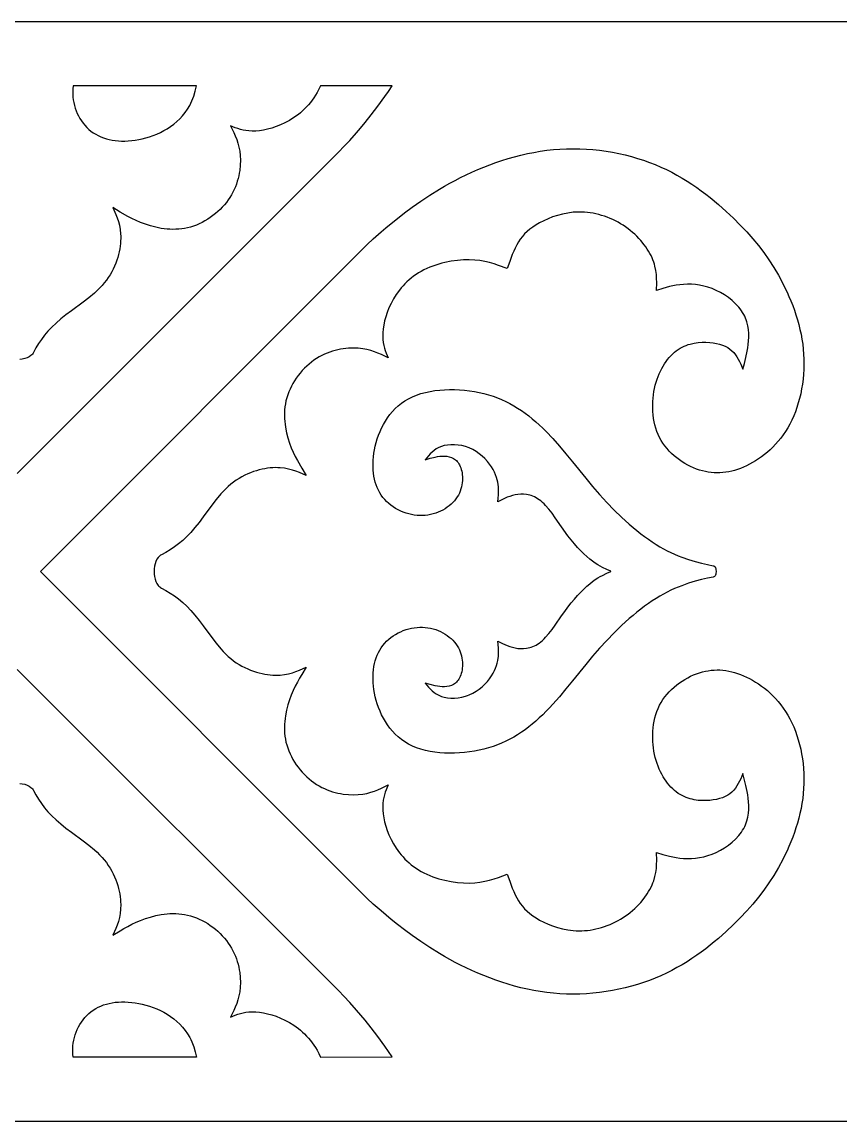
# Model space of a CAD drawing. Extents: x -205 to 205, y -43 to 43.
# Drawn here: x -64 to 0, y -43 to 43 of the extents above; entities that cross this region are included whole.
import ezdxf

# ---------------------------------------------------------------- set-up
doc = ezdxf.new("R2010")
doc.units = 0
doc.layers.add('LAYER_1', color=18, linetype='CONTINUOUS')

msp = doc.modelspace()

# ---------------------------------------------------------------- linework, layer by layer
at = {"layer": 'LAYER_1'}
for points in [[(-204.641, 0), (-165.237, -39.404), (-161.641, -43), (161.643, -43), (165.237, -39.406), (204.64, 0), (165.237, 39.406), (161.65, 42.993), (-161.648, 42.993), (-165.237, 39.404)], [(-59.986, 37.996), (-60.015, 37.774), (-60.029, 37.549), (-60.029, 37.334), (-60.015, 37.119), (-59.989, 36.902), (-59.95, 36.686), (-59.899, 36.471), (-59.836, 36.259), (-59.761, 36.049), (-59.675, 35.843), (-59.577, 35.643), (-59.469, 35.448), (-59.35, 35.259), (-59.221, 35.079), (-59.081, 34.907), (-58.932, 34.744), (-58.773, 34.592), (-58.605, 34.451), (-58.425, 34.322), (-58.237, 34.204), (-58.04, 34.098), (-57.836, 34.004), (-57.624, 33.922), (-57.404, 33.852), (-57.178, 33.793), (-56.945, 33.747), (-56.706, 33.712), (-56.46, 33.688), (-56.208, 33.677), (-55.951, 33.678), (-55.688, 33.69), (-55.42, 33.714), (-55.147, 33.75), (-54.87, 33.798), (-54.589, 33.857), (-54.306, 33.929), (-54.022, 34.014), (-53.738, 34.112), (-53.457, 34.224), (-53.178, 34.349), (-52.905, 34.489), (-52.638, 34.644), (-52.378, 34.814), (-52.127, 35), (-51.886, 35.201), (-51.657, 35.419), (-51.44, 35.653), (-51.238, 35.905), (-51.052, 36.173), (-50.883, 36.46), (-50.794, 36.634), (-50.712, 36.814), (-50.565, 37.19), (-50.442, 37.584), (-50.343, 37.995)], [(-53.089, -1.296), (-52.743, -1.484), (-52.406, -1.687), (-52.076, -1.908), (-51.751, -2.152), (-51.431, -2.421), (-51.113, -2.72), (-50.795, -3.053), (-50.476, -3.422), (-50.155, -3.83), (-49.831, -4.265), (-49.163, -5.173), (-48.813, -5.623), (-48.448, -6.056), (-48.259, -6.262), (-48.065, -6.46), (-47.866, -6.647), (-47.662, -6.823), (-47.452, -6.986), (-47.237, -7.137), (-47.017, -7.277), (-46.794, -7.404), (-46.569, -7.52), (-46.343, -7.625), (-46.115, -7.718), (-45.888, -7.801), (-45.662, -7.874), (-45.437, -7.936), (-45.216, -7.989), (-44.997, -8.032), (-44.784, -8.066), (-44.575, -8.09), (-44.373, -8.106), (-44.178, -8.114), (-43.81, -8.105), (-43.469, -8.068), (-43.151, -8.008), (-42.852, -7.929), (-42.569, -7.834), (-42.296, -7.727), (-41.766, -7.495), (-42.118, -8.066), (-42.292, -8.361), (-42.462, -8.667), (-42.627, -8.984), (-42.785, -9.318), (-42.934, -9.669), (-43.072, -10.041), (-43.197, -10.436), (-43.304, -10.852), (-43.388, -11.285), (-43.421, -11.507), (-43.445, -11.732), (-43.461, -11.96), (-43.469, -12.189), (-43.466, -12.419), (-43.454, -12.651), (-43.431, -12.883), (-43.396, -13.114), (-43.349, -13.345), (-43.289, -13.576), (-43.217, -13.807), (-43.132, -14.036), (-43.036, -14.261), (-42.928, -14.483), (-42.81, -14.701), (-42.681, -14.914), (-42.543, -15.122), (-42.396, -15.324), (-42.24, -15.519), (-42.076, -15.707), (-41.905, -15.888), (-41.727, -16.06), (-41.544, -16.224), (-41.354, -16.379), (-41.159, -16.523), (-40.96, -16.658), (-40.757, -16.781), (-40.551, -16.892), (-40.343, -16.993), (-40.132, -17.083), (-39.92, -17.162), (-39.708, -17.232), (-39.495, -17.292), (-39.283, -17.342), (-39.073, -17.384), (-38.865, -17.418), (-38.456, -17.46), (-38.064, -17.474), (-37.693, -17.461), (-37.348, -17.423), (-37.024, -17.362), (-36.719, -17.282), (-36.429, -17.185), (-36.153, -17.076), (-35.885, -16.958), (-35.366, -16.708), (-35.514, -17.078), (-35.583, -17.271), (-35.645, -17.472), (-35.698, -17.684), (-35.74, -17.907), (-35.77, -18.146), (-35.784, -18.4), (-35.775, -18.674), (-35.748, -18.965), (-35.701, -19.273), (-35.633, -19.593), (-35.543, -19.925), (-35.43, -20.266), (-35.293, -20.613), (-35.131, -20.963), (-34.941, -21.315), (-34.722, -21.664), (-34.473, -22.006), (-34.338, -22.174), (-34.195, -22.338), (-34.044, -22.499), (-33.886, -22.655), (-33.72, -22.807), (-33.546, -22.953), (-33.364, -23.093), (-33.173, -23.228), (-32.975, -23.355), (-32.769, -23.475), (-32.555, -23.587), (-32.334, -23.693), (-32.107, -23.79), (-31.874, -23.881), (-31.638, -23.964), (-31.398, -24.039), (-31.155, -24.107), (-30.911, -24.167), (-30.423, -24.265), (-29.939, -24.333), (-29.467, -24.372), (-29.016, -24.38), (-28.588, -24.359), (-28.182, -24.313), (-27.796, -24.244), (-27.425, -24.156), (-27.067, -24.054), (-26.718, -23.94), (-26.035, -23.694), (-25.845, -24.244), (-25.643, -24.782), (-25.534, -25.043), (-25.419, -25.295), (-25.296, -25.539), (-25.162, -25.772), (-25.018, -25.992), (-24.859, -26.2), (-24.684, -26.398), (-24.491, -26.588), (-24.279, -26.769), (-24.045, -26.944), (-23.787, -27.114), (-23.505, -27.28), (-23.191, -27.439), (-22.852, -27.591), (-22.491, -27.73), (-22.11, -27.854), (-21.713, -27.958), (-21.3, -28.039), (-21.089, -28.07), (-20.875, -28.093), (-20.658, -28.109), (-20.439, -28.117), (-20.218, -28.115), (-19.996, -28.105), (-19.773, -28.085), (-19.549, -28.056), (-19.325, -28.018), (-19.101, -27.972), (-18.877, -27.918), (-18.655, -27.855), (-18.435, -27.784), (-18.216, -27.705), (-18, -27.619), (-17.787, -27.525), (-17.577, -27.424), (-17.371, -27.316), (-17.169, -27.201), (-16.972, -27.079), (-16.78, -26.949), (-16.593, -26.813), (-16.412, -26.672), (-16.236, -26.524), (-16.067, -26.372), (-15.905, -26.216), (-15.601, -25.893), (-15.328, -25.558), (-15.086, -25.217), (-14.978, -25.045), (-14.879, -24.874), (-14.79, -24.702), (-14.709, -24.532), (-14.639, -24.366), (-14.578, -24.201), (-14.483, -23.874), (-14.418, -23.552), (-14.377, -23.233), (-14.356, -22.917), (-14.35, -22.604), (-14.358, -21.985), (-13.857, -22.136), (-13.347, -22.276), (-13.085, -22.337), (-12.815, -22.388), (-12.536, -22.428), (-12.246, -22.454), (-11.946, -22.465), (-11.636, -22.459), (-11.319, -22.434), (-10.997, -22.389), (-10.67, -22.324), (-10.341, -22.235), (-10.012, -22.123), (-9.684, -21.985), (-9.359, -21.82), (-9.043, -21.63), (-8.737, -21.418), (-8.448, -21.185), (-8.18, -20.935), (-7.936, -20.671), (-7.824, -20.534), (-7.721, -20.394), (-7.625, -20.253), (-7.539, -20.109), (-7.465, -19.963), (-7.4, -19.816), (-7.344, -19.668), (-7.296, -19.518), (-7.222, -19.217), (-7.176, -18.915), (-7.152, -18.615), (-7.149, -18.319), (-7.162, -18.029), (-7.188, -17.747), (-7.223, -17.482), (-7.265, -17.227), (-7.366, -16.739), (-7.606, -15.82), (-7.775, -16.219), (-7.866, -16.414), (-7.964, -16.603), (-8.071, -16.784), (-8.188, -16.955), (-8.317, -17.115), (-8.46, -17.26), (-8.62, -17.391), (-8.797, -17.508), (-8.991, -17.611), (-9.201, -17.7), (-9.427, -17.775), (-9.67, -17.835), (-9.929, -17.881), (-10.203, -17.913), (-10.493, -17.931), (-10.796, -17.931), (-11.107, -17.909), (-11.423, -17.864), (-11.581, -17.83), (-11.74, -17.789), (-11.898, -17.74), (-12.055, -17.683), (-12.211, -17.617), (-12.365, -17.542), (-12.517, -17.457), (-12.666, -17.361), (-12.813, -17.256), (-12.956, -17.14), (-13.095, -17.013), (-13.231, -16.877), (-13.363, -16.731), (-13.491, -16.576), (-13.614, -16.412), (-13.732, -16.239), (-13.844, -16.057), (-13.951, -15.867), (-14.053, -15.668), (-14.147, -15.462), (-14.236, -15.248), (-14.317, -15.027), (-14.391, -14.799), (-14.458, -14.564), (-14.513, -14.319), (-14.561, -14.068), (-14.6, -13.813), (-14.629, -13.555), (-14.65, -13.293), (-14.66, -13.03), (-14.66, -12.765), (-14.649, -12.5), (-14.627, -12.236), (-14.593, -11.973), (-14.547, -11.713), (-14.489, -11.456), (-14.418, -11.202), (-14.333, -10.954), (-14.235, -10.711), (-14.123, -10.475), (-13.996, -10.247), (-13.856, -10.026), (-13.704, -9.813), (-13.539, -9.608), (-13.364, -9.413), (-13.179, -9.226), (-12.986, -9.049), (-12.784, -8.882), (-12.576, -8.724), (-12.362, -8.577), (-12.143, -8.441), (-11.92, -8.315), (-11.694, -8.201), (-11.465, -8.098), (-11.236, -8.007), (-11.006, -7.929), (-10.774, -7.862), (-10.543, -7.808), (-10.313, -7.765), (-10.084, -7.734), (-9.855, -7.714), (-9.627, -7.706), (-9.398, -7.71), (-9.17, -7.726), (-8.942, -7.753), (-8.713, -7.791), (-8.483, -7.841), (-8.253, -7.903), (-8.022, -7.976), (-7.79, -8.06), (-7.557, -8.156), (-7.322, -8.264), (-7.086, -8.382), (-6.85, -8.512), (-6.615, -8.652), (-6.381, -8.803), (-6.149, -8.966), (-5.919, -9.139), (-5.693, -9.324), (-5.471, -9.521), (-5.254, -9.73), (-5.042, -9.95), (-4.836, -10.182), (-4.636, -10.427), (-4.445, -10.684), (-4.261, -10.953), (-4.087, -11.235), (-3.921, -11.53), (-3.769, -11.838), (-3.628, -12.158), (-3.497, -12.488), (-3.377, -12.828), (-3.269, -13.178), (-3.171, -13.536), (-3.086, -13.901), (-3.012, -14.272), (-2.951, -14.65), (-2.902, -15.032), (-2.866, -15.418), (-2.842, -15.807), (-2.832, -16.199), (-2.835, -16.592), (-2.852, -16.985), (-2.882, -17.378), (-2.927, -17.77), (-2.985, -18.16), (-3.056, -18.547), (-3.139, -18.931), (-3.233, -19.313), (-3.338, -19.69), (-3.453, -20.064), (-3.577, -20.433), (-3.71, -20.797), (-3.851, -21.156), (-3.999, -21.509), (-4.154, -21.856), (-4.315, -22.197), (-4.481, -22.53), (-4.826, -23.174), (-5.186, -23.788), (-5.564, -24.375), (-5.962, -24.941), (-6.384, -25.491), (-6.83, -26.029), (-7.304, -26.562), (-7.808, -27.094), (-8.344, -27.63), (-8.916, -28.168), (-9.526, -28.711), (-9.845, -28.981), (-10.174, -29.249), (-10.514, -29.515), (-10.863, -29.777), (-11.222, -30.035), (-11.591, -30.287), (-11.971, -30.532), (-12.361, -30.771), (-12.761, -31.001), (-13.171, -31.222), (-13.592, -31.433), (-14.024, -31.633), (-14.466, -31.822), (-14.918, -31.999), (-15.38, -32.164), (-15.852, -32.315), (-16.331, -32.454), (-16.818, -32.58), (-17.311, -32.692), (-17.811, -32.79), (-18.315, -32.874), (-18.823, -32.944), (-19.335, -32.999), (-19.849, -33.039), (-20.365, -33.063), (-20.881, -33.072), (-21.398, -33.065), (-21.914, -33.042), (-22.429, -33.002), (-22.942, -32.945), (-23.454, -32.872), (-23.963, -32.785), (-24.469, -32.683), (-24.971, -32.567), (-25.47, -32.439), (-25.963, -32.298), (-26.452, -32.146), (-26.936, -31.982), (-27.413, -31.809), (-27.883, -31.626), (-28.346, -31.434), (-28.802, -31.235), (-29.249, -31.027), (-29.687, -30.814), (-30.115, -30.594), (-30.534, -30.368), (-30.941, -30.138), (-31.338, -29.904), (-32.097, -29.431), (-32.809, -28.958), (-33.469, -28.492), (-34.075, -28.043), (-34.625, -27.619), (-35.115, -27.229), (-35.914, -26.565), (-36.52, -26.029), (-36.997, -25.577), (-37.409, -25.167), (-62.554, 0.004), (-37.409, 25.174), (-36.997, 25.584), (-36.52, 26.036), (-35.914, 26.572), (-35.543, 26.885), (-35.115, 27.236), (-34.625, 27.626), (-34.075, 28.05), (-33.469, 28.499), (-32.809, 28.965), (-32.097, 29.439), (-31.338, 29.911), (-30.941, 30.145), (-30.534, 30.375), (-30.115, 30.601), (-29.687, 30.821), (-29.249, 31.034), (-28.802, 31.242), (-28.346, 31.441), (-27.883, 31.633), (-27.413, 31.816), (-26.936, 31.989), (-26.452, 32.153), (-25.963, 32.305), (-25.47, 32.446), (-24.971, 32.574), (-24.469, 32.69), (-23.963, 32.792), (-23.454, 32.879), (-22.942, 32.952), (-22.429, 33.009), (-21.914, 33.049), (-21.398, 33.072), (-20.881, 33.079), (-20.365, 33.07), (-19.849, 33.046), (-19.335, 33.006), (-18.823, 32.951), (-18.315, 32.881), (-17.811, 32.797), (-17.311, 32.699), (-16.818, 32.587), (-16.331, 32.461), (-15.852, 32.322), (-15.38, 32.171), (-14.918, 32.006), (-14.466, 31.829), (-14.024, 31.64), (-13.592, 31.44), (-13.171, 31.229), (-12.761, 31.008), (-12.361, 30.778), (-11.971, 30.539), (-11.591, 30.294), (-11.222, 30.042), (-10.863, 29.784), (-10.514, 29.522), (-10.174, 29.256), (-9.526, 28.718), (-8.916, 28.175), (-8.344, 27.637), (-7.808, 27.101), (-7.304, 26.569), (-6.83, 26.036), (-6.384, 25.498), (-5.962, 24.948), (-5.564, 24.382), (-5.186, 23.795), (-4.826, 23.182), (-4.481, 22.537), (-4.315, 22.204), (-4.154, 21.863), (-3.999, 21.516), (-3.851, 21.163), (-3.71, 20.804), (-3.577, 20.44), (-3.453, 20.071), (-3.338, 19.697), (-3.233, 19.32), (-3.139, 18.938), (-3.056, 18.554), (-2.985, 18.167), (-2.927, 17.777), (-2.882, 17.385), (-2.852, 16.992), (-2.835, 16.599), (-2.832, 16.206), (-2.842, 15.814), (-2.866, 15.425), (-2.902, 15.039), (-2.951, 14.657), (-3.012, 14.279), (-3.086, 13.908), (-3.171, 13.543), (-3.269, 13.185), (-3.377, 12.835), (-3.497, 12.495), (-3.628, 12.165), (-3.769, 11.845), (-3.921, 11.537), (-4.087, 11.242), (-4.261, 10.96), (-4.445, 10.691), (-4.636, 10.434), (-4.836, 10.189), (-5.042, 9.957), (-5.254, 9.737), (-5.471, 9.528), (-5.693, 9.331), (-5.919, 9.146), (-6.149, 8.973), (-6.381, 8.81), (-6.615, 8.659), (-6.85, 8.519), (-7.086, 8.389), (-7.322, 8.271), (-7.557, 8.163), (-7.79, 8.067), (-8.022, 7.983), (-8.253, 7.91), (-8.483, 7.848), (-8.713, 7.798), (-8.942, 7.76), (-9.17, 7.733), (-9.398, 7.717), (-9.627, 7.713), (-9.855, 7.721), (-10.084, 7.741), (-10.313, 7.772), (-10.543, 7.815), (-10.774, 7.869), (-11.006, 7.936), (-11.236, 8.014), (-11.465, 8.105), (-11.694, 8.208), (-11.92, 8.322), (-12.143, 8.448), (-12.362, 8.584), (-12.576, 8.731), (-12.784, 8.889), (-12.986, 9.056), (-13.179, 9.233), (-13.364, 9.42), (-13.539, 9.616), (-13.704, 9.82), (-13.856, 10.033), (-13.996, 10.254), (-14.123, 10.482), (-14.235, 10.718), (-14.333, 10.961), (-14.418, 11.209), (-14.489, 11.463), (-14.547, 11.72), (-14.593, 11.98), (-14.627, 12.243), (-14.649, 12.507), (-14.66, 12.772), (-14.66, 13.037), (-14.65, 13.3), (-14.629, 13.562), (-14.6, 13.82), (-14.561, 14.075), (-14.513, 14.326), (-14.458, 14.571), (-14.391, 14.806), (-14.317, 15.034), (-14.236, 15.255), (-14.147, 15.469), (-14.053, 15.675), (-13.951, 15.874), (-13.844, 16.064), (-13.732, 16.246), (-13.614, 16.419), (-13.491, 16.583), (-13.363, 16.739), (-13.231, 16.884), (-13.095, 17.02), (-12.956, 17.147), (-12.813, 17.263), (-12.666, 17.369), (-12.517, 17.464), (-12.365, 17.549), (-12.211, 17.624), (-12.055, 17.69), (-11.898, 17.748), (-11.74, 17.796), (-11.423, 17.871), (-11.107, 17.917), (-10.796, 17.938), (-10.493, 17.938), (-10.203, 17.92), (-9.929, 17.888), (-9.67, 17.842), (-9.427, 17.782), (-9.201, 17.707), (-8.991, 17.618), (-8.797, 17.515), (-8.62, 17.398), (-8.46, 17.267), (-8.317, 17.122), (-8.188, 16.962), (-8.071, 16.791), (-7.964, 16.61), (-7.866, 16.421), (-7.775, 16.226), (-7.606, 15.827), (-7.482, 16.281), (-7.366, 16.746), (-7.265, 17.234), (-7.223, 17.489), (-7.188, 17.754), (-7.162, 18.036), (-7.149, 18.326), (-7.152, 18.622), (-7.176, 18.922), (-7.222, 19.224), (-7.296, 19.525), (-7.344, 19.675), (-7.4, 19.823), (-7.465, 19.971), (-7.539, 20.116), (-7.625, 20.26), (-7.721, 20.401), (-7.824, 20.541), (-7.936, 20.678), (-8.18, 20.942), (-8.448, 21.192), (-8.737, 21.425), (-9.043, 21.637), (-9.359, 21.828), (-9.684, 21.992), (-10.012, 22.13), (-10.341, 22.242), (-10.67, 22.331), (-10.997, 22.397), (-11.319, 22.441), (-11.636, 22.466), (-11.946, 22.472), (-12.246, 22.461), (-12.536, 22.435), (-12.815, 22.395), (-13.085, 22.344), (-13.347, 22.283), (-13.857, 22.143), (-14.358, 21.992), (-14.35, 22.611), (-14.356, 22.924), (-14.377, 23.24), (-14.418, 23.559), (-14.483, 23.881), (-14.526, 24.044), (-14.578, 24.208), (-14.639, 24.373), (-14.709, 24.539), (-14.79, 24.709), (-14.879, 24.881), (-14.978, 25.052), (-15.086, 25.224), (-15.203, 25.395), (-15.328, 25.565), (-15.601, 25.9), (-15.75, 26.063), (-15.905, 26.223), (-16.067, 26.379), (-16.236, 26.531), (-16.412, 26.679), (-16.593, 26.82), (-16.78, 26.956), (-16.972, 27.086), (-17.169, 27.208), (-17.371, 27.323), (-17.577, 27.431), (-17.787, 27.532), (-18, 27.626), (-18.216, 27.713), (-18.435, 27.791), (-18.655, 27.862), (-18.877, 27.925), (-19.101, 27.979), (-19.325, 28.025), (-19.549, 28.063), (-19.773, 28.092), (-19.996, 28.112), (-20.218, 28.122), (-20.439, 28.124), (-20.658, 28.116), (-20.875, 28.101), (-21.3, 28.046), (-21.713, 27.965), (-22.11, 27.861), (-22.491, 27.737), (-22.852, 27.598), (-23.191, 27.446), (-23.505, 27.287), (-23.787, 27.121), (-24.045, 26.951), (-24.279, 26.776), (-24.491, 26.595), (-24.684, 26.405), (-24.859, 26.207), (-25.018, 25.999), (-25.162, 25.779), (-25.296, 25.546), (-25.419, 25.302), (-25.534, 25.05), (-25.643, 24.789), (-25.845, 24.251), (-26.035, 23.701), (-26.718, 23.947), (-27.067, 24.061), (-27.425, 24.163), (-27.796, 24.251), (-28.182, 24.32), (-28.588, 24.366), (-29.016, 24.387), (-29.467, 24.379), (-29.939, 24.34), (-30.423, 24.272), (-30.911, 24.174), (-31.155, 24.114), (-31.398, 24.046), (-31.638, 23.971), (-31.874, 23.888), (-32.107, 23.798), (-32.334, 23.7), (-32.555, 23.594), (-32.769, 23.482), (-32.975, 23.362), (-33.173, 23.235), (-33.364, 23.1), (-33.546, 22.96), (-33.72, 22.814), (-33.886, 22.662), (-34.044, 22.506), (-34.195, 22.345), (-34.338, 22.181), (-34.473, 22.013), (-34.722, 21.671), (-34.941, 21.322), (-35.131, 20.97), (-35.293, 20.62), (-35.43, 20.273), (-35.543, 19.932), (-35.633, 19.601), (-35.701, 19.28), (-35.748, 18.972), (-35.775, 18.681), (-35.784, 18.407), (-35.77, 18.153), (-35.74, 17.914), (-35.698, 17.691), (-35.645, 17.479), (-35.583, 17.278), (-35.514, 17.085), (-35.366, 16.715), (-35.885, 16.965), (-36.153, 17.083), (-36.429, 17.192), (-36.719, 17.289), (-37.024, 17.369), (-37.348, 17.43), (-37.693, 17.468), (-38.064, 17.481), (-38.456, 17.467), (-38.865, 17.425), (-39.073, 17.391), (-39.283, 17.349), (-39.495, 17.299), (-39.708, 17.239), (-39.92, 17.169), (-40.132, 17.09), (-40.343, 17), (-40.551, 16.899), (-40.757, 16.788), (-40.96, 16.665), (-41.159, 16.53), (-41.354, 16.386), (-41.544, 16.231), (-41.727, 16.067), (-41.905, 15.895), (-42.076, 15.714), (-42.24, 15.526), (-42.396, 15.331), (-42.543, 15.129), (-42.681, 14.921), (-42.81, 14.708), (-42.928, 14.491), (-43.036, 14.268), (-43.132, 14.043), (-43.217, 13.814), (-43.289, 13.583), (-43.349, 13.353), (-43.396, 13.121), (-43.431, 12.89), (-43.454, 12.658), (-43.466, 12.426), (-43.469, 12.196), (-43.461, 11.967), (-43.445, 11.739), (-43.421, 11.514), (-43.388, 11.292), (-43.304, 10.859), (-43.197, 10.443), (-43.072, 10.048), (-42.934, 9.676), (-42.785, 9.325), (-42.627, 8.992), (-42.462, 8.674), (-42.118, 8.073), (-41.766, 7.502), (-42.296, 7.734), (-42.569, 7.841), (-42.852, 7.936), (-43.151, 8.015), (-43.469, 8.075), (-43.81, 8.112), (-43.99, 8.12), (-44.178, 8.121), (-44.373, 8.113), (-44.575, 8.098), (-44.784, 8.073), (-44.997, 8.039), (-45.216, 7.996), (-45.437, 7.944), (-45.662, 7.881), (-45.888, 7.808), (-46.115, 7.725), (-46.343, 7.632), (-46.569, 7.527), (-46.794, 7.411), (-47.017, 7.284), (-47.237, 7.144), (-47.452, 6.993), (-47.662, 6.83), (-47.866, 6.654), (-48.065, 6.467), (-48.259, 6.269), (-48.448, 6.063), (-48.813, 5.63), (-49.163, 5.18), (-49.831, 4.272), (-50.155, 3.837), (-50.476, 3.429), (-50.795, 3.06), (-51.113, 2.727), (-51.431, 2.428), (-51.751, 2.159), (-52.076, 1.915), (-52.406, 1.694), (-52.743, 1.491), (-53.089, 1.304), (-53.159, 1.262), (-53.224, 1.213), (-53.285, 1.157), (-53.342, 1.094), (-53.441, 0.95), (-53.522, 0.785), (-53.585, 0.604), (-53.63, 0.411), (-53.657, 0.209), (-53.666, 0.004), (-53.657, -0.202), (-53.63, -0.404), (-53.585, -0.597), (-53.522, -0.778), (-53.441, -0.943), (-53.342, -1.087), (-53.285, -1.15), (-53.224, -1.206), (-53.159, -1.255)], [(-9.919, -0.442), (-10.366, -0.531), (-10.839, -0.637), (-11.336, -0.766), (-11.855, -0.923), (-12.394, -1.112), (-12.67, -1.221), (-12.95, -1.34), (-13.234, -1.47), (-13.522, -1.612), (-13.813, -1.765), (-14.107, -1.931), (-14.403, -2.11), (-14.7, -2.302), (-14.999, -2.507), (-15.299, -2.723), (-15.599, -2.949), (-15.899, -3.187), (-16.199, -3.434), (-16.497, -3.69), (-17.091, -4.228), (-17.677, -4.797), (-18.253, -5.39), (-18.814, -6.004), (-19.36, -6.638), (-19.893, -7.282), (-20.934, -8.568), (-21.448, -9.197), (-21.962, -9.807), (-22.479, -10.392), (-22.739, -10.672), (-23.002, -10.944), (-23.267, -11.209), (-23.535, -11.465), (-23.807, -11.71), (-24.082, -11.945), (-24.361, -12.17), (-24.646, -12.384), (-24.935, -12.587), (-25.231, -12.779), (-25.532, -12.961), (-25.841, -13.131), (-26.157, -13.29), (-26.48, -13.437), (-26.812, -13.573), (-27.152, -13.697), (-27.502, -13.81), (-27.861, -13.91), (-28.23, -13.995), (-28.607, -14.067), (-28.99, -14.126), (-29.378, -14.172), (-29.769, -14.204), (-30.161, -14.221), (-30.552, -14.224), (-30.941, -14.212), (-31.326, -14.183), (-31.705, -14.139), (-32.076, -14.078), (-32.438, -14), (-32.789, -13.905), (-33.127, -13.791), (-33.45, -13.659), (-33.757, -13.509), (-34.043, -13.34), (-34.312, -13.153), (-34.563, -12.951), (-34.798, -12.735), (-35.016, -12.505), (-35.217, -12.264), (-35.403, -12.013), (-35.573, -11.753), (-35.728, -11.486), (-35.869, -11.212), (-35.995, -10.934), (-36.107, -10.653), (-36.205, -10.369), (-36.29, -10.086), (-36.362, -9.803), (-36.421, -9.522), (-36.469, -9.244), (-36.504, -8.972), (-36.528, -8.704), (-36.54, -8.441), (-36.541, -8.183), (-36.529, -7.931), (-36.506, -7.686), (-36.471, -7.446), (-36.424, -7.213), (-36.366, -6.986), (-36.296, -6.767), (-36.214, -6.555), (-36.12, -6.35), (-36.015, -6.153), (-35.897, -5.964), (-35.768, -5.784), (-35.627, -5.616), (-35.475, -5.457), (-35.312, -5.308), (-35.14, -5.168), (-34.96, -5.039), (-34.771, -4.92), (-34.576, -4.812), (-34.375, -4.715), (-34.17, -4.629), (-33.96, -4.554), (-33.747, -4.491), (-33.532, -4.44), (-33.315, -4.402), (-33.099, -4.375), (-32.882, -4.362), (-32.667, -4.362), (-32.455, -4.375), (-32.245, -4.401), (-32.039, -4.44), (-31.837, -4.49), (-31.639, -4.552), (-31.446, -4.625), (-31.26, -4.709), (-31.079, -4.801), (-30.907, -4.903), (-30.742, -5.013), (-30.585, -5.132), (-30.438, -5.257), (-30.301, -5.389), (-30.174, -5.527), (-30.059, -5.67), (-29.955, -5.819), (-29.864, -5.972), (-29.786, -6.128), (-29.719, -6.288), (-29.664, -6.45), (-29.62, -6.612), (-29.586, -6.775), (-29.562, -6.938), (-29.548, -7.098), (-29.543, -7.256), (-29.546, -7.411), (-29.558, -7.561), (-29.577, -7.706), (-29.603, -7.845), (-29.636, -7.977), (-29.675, -8.101), (-29.719, -8.215), (-29.769, -8.323), (-29.824, -8.422), (-29.884, -8.512), (-29.948, -8.593), (-30.017, -8.665), (-30.089, -8.73), (-30.164, -8.787), (-30.243, -8.837), (-30.408, -8.916), (-30.582, -8.971), (-30.761, -9.004), (-30.943, -9.018), (-31.126, -9.017), (-31.312, -9.002), (-31.5, -8.975), (-31.69, -8.939), (-32.071, -8.845), (-32.45, -8.735), (-32.196, -9.045), (-32.061, -9.193), (-31.917, -9.334), (-31.761, -9.465), (-31.591, -9.583), (-31.403, -9.686), (-31.195, -9.771), (-30.963, -9.838), (-30.711, -9.884), (-30.442, -9.908), (-30.162, -9.909), (-29.875, -9.886), (-29.585, -9.836), (-29.297, -9.76), (-29.155, -9.712), (-29.016, -9.655), (-28.744, -9.529), (-28.485, -9.378), (-28.238, -9.206), (-28.007, -9.018), (-27.793, -8.818), (-27.598, -8.609), (-27.425, -8.395), (-27.275, -8.18), (-27.147, -7.968), (-27.042, -7.76), (-26.955, -7.556), (-26.886, -7.357), (-26.832, -7.164), (-26.79, -6.976), (-26.737, -6.622), (-26.724, -6.298), (-26.731, -5.999), (-26.754, -5.718), (-26.788, -5.449), (-26.42, -5.633), (-26.231, -5.719), (-26.038, -5.798), (-25.841, -5.869), (-25.638, -5.931), (-25.429, -5.982), (-25.213, -6.02), (-24.99, -6.037), (-24.759, -6.036), (-24.523, -6.012), (-24.282, -5.961), (-24.16, -5.924), (-24.037, -5.879), (-23.913, -5.824), (-23.789, -5.76), (-23.664, -5.686), (-23.539, -5.602), (-23.413, -5.506), (-23.288, -5.399), (-23.162, -5.28), (-23.037, -5.15), (-22.787, -4.861), (-22.538, -4.541), (-22.29, -4.199), (-21.793, -3.484), (-21.543, -3.128), (-21.293, -2.785), (-21.042, -2.462), (-20.79, -2.159), (-20.54, -1.875), (-20.293, -1.613), (-20.05, -1.373), (-19.814, -1.156), (-19.586, -0.962), (-19.368, -0.793), (-19.16, -0.641), (-18.963, -0.512), (-18.776, -0.401), (-18.596, -0.305), (-18.254, -0.145), (-17.925, -0.006), (-17.938, 0.004), (-17.925, 0.013), (-18.254, 0.153), (-18.596, 0.312), (-18.776, 0.408), (-18.963, 0.519), (-19.16, 0.649), (-19.368, 0.8), (-19.586, 0.969), (-19.814, 1.163), (-20.05, 1.38), (-20.293, 1.62), (-20.54, 1.882), (-20.79, 2.166), (-21.042, 2.469), (-21.293, 2.792), (-21.793, 3.491), (-22.29, 4.206), (-22.538, 4.548), (-22.787, 4.868), (-23.037, 5.157), (-23.162, 5.287), (-23.288, 5.406), (-23.413, 5.513), (-23.539, 5.609), (-23.664, 5.693), (-23.789, 5.767), (-23.913, 5.831), (-24.037, 5.886), (-24.16, 5.931), (-24.282, 5.968), (-24.523, 6.019), (-24.759, 6.043), (-24.99, 6.044), (-25.213, 6.027), (-25.429, 5.989), (-25.638, 5.938), (-25.841, 5.876), (-26.038, 5.805), (-26.42, 5.64), (-26.788, 5.456), (-26.754, 5.725), (-26.731, 6.006), (-26.724, 6.305), (-26.737, 6.629), (-26.759, 6.803), (-26.79, 6.983), (-26.832, 7.171), (-26.886, 7.364), (-26.955, 7.563), (-27.042, 7.767), (-27.147, 7.975), (-27.275, 8.187), (-27.425, 8.402), (-27.598, 8.616), (-27.793, 8.825), (-28.007, 9.025), (-28.238, 9.213), (-28.485, 9.385), (-28.744, 9.536), (-29.016, 9.663), (-29.297, 9.767), (-29.585, 9.844), (-29.875, 9.893), (-30.162, 9.916), (-30.442, 9.915), (-30.711, 9.891), (-30.963, 9.845), (-31.195, 9.778), (-31.403, 9.693), (-31.591, 9.59), (-31.761, 9.472), (-31.917, 9.341), (-32.061, 9.2), (-32.196, 9.052), (-32.45, 8.742), (-32.071, 8.852), (-31.69, 8.946), (-31.5, 8.982), (-31.312, 9.009), (-31.126, 9.024), (-30.943, 9.025), (-30.761, 9.011), (-30.582, 8.978), (-30.408, 8.923), (-30.243, 8.844), (-30.164, 8.794), (-30.089, 8.737), (-30.017, 8.672), (-29.948, 8.6), (-29.884, 8.519), (-29.824, 8.429), (-29.769, 8.33), (-29.719, 8.222), (-29.675, 8.108), (-29.636, 7.984), (-29.603, 7.852), (-29.577, 7.713), (-29.558, 7.568), (-29.546, 7.418), (-29.543, 7.264), (-29.548, 7.105), (-29.562, 6.945), (-29.586, 6.782), (-29.62, 6.619), (-29.664, 6.457), (-29.719, 6.295), (-29.786, 6.135), (-29.864, 5.979), (-29.955, 5.826), (-30.059, 5.677), (-30.174, 5.534), (-30.301, 5.396), (-30.438, 5.264), (-30.585, 5.139), (-30.742, 5.02), (-30.907, 4.91), (-31.079, 4.808), (-31.26, 4.716), (-31.446, 4.632), (-31.639, 4.56), (-31.837, 4.497), (-32.039, 4.447), (-32.245, 4.408), (-32.455, 4.382), (-32.667, 4.369), (-32.882, 4.369), (-33.099, 4.383), (-33.315, 4.409), (-33.532, 4.447), (-33.747, 4.498), (-33.96, 4.561), (-34.17, 4.636), (-34.375, 4.722), (-34.576, 4.819), (-34.771, 4.927), (-34.96, 5.046), (-35.14, 5.175), (-35.312, 5.315), (-35.475, 5.464), (-35.627, 5.623), (-35.768, 5.791), (-35.897, 5.971), (-36.015, 6.16), (-36.12, 6.357), (-36.214, 6.562), (-36.296, 6.774), (-36.366, 6.993), (-36.424, 7.22), (-36.471, 7.453), (-36.506, 7.693), (-36.529, 7.938), (-36.541, 8.19), (-36.54, 8.448), (-36.528, 8.711), (-36.504, 8.979), (-36.469, 9.251), (-36.421, 9.529), (-36.362, 9.81), (-36.29, 10.093), (-36.205, 10.376), (-36.107, 10.66), (-35.995, 10.941), (-35.869, 11.219), (-35.728, 11.493), (-35.573, 11.76), (-35.403, 12.02), (-35.217, 12.271), (-35.016, 12.512), (-34.798, 12.742), (-34.563, 12.958), (-34.312, 13.16), (-34.043, 13.347), (-33.757, 13.516), (-33.45, 13.666), (-33.127, 13.798), (-32.789, 13.912), (-32.438, 14.007), (-32.076, 14.085), (-31.705, 14.146), (-31.326, 14.19), (-30.941, 14.219), (-30.552, 14.231), (-30.161, 14.229), (-29.769, 14.211), (-29.378, 14.179), (-28.99, 14.133), (-28.607, 14.074), (-28.23, 14.002), (-27.861, 13.917), (-27.502, 13.817), (-27.152, 13.704), (-26.812, 13.58), (-26.48, 13.444), (-26.157, 13.297), (-25.841, 13.138), (-25.532, 12.968), (-25.231, 12.786), (-24.935, 12.594), (-24.646, 12.391), (-24.361, 12.177), (-24.082, 11.952), (-23.807, 11.717), (-23.535, 11.472), (-23.267, 11.216), (-23.002, 10.951), (-22.479, 10.399), (-21.962, 9.814), (-21.448, 9.204), (-20.934, 8.575), (-19.893, 7.289), (-19.36, 6.645), (-18.814, 6.011), (-18.253, 5.397), (-17.677, 4.804), (-17.091, 4.235), (-16.497, 3.697), (-16.199, 3.441), (-15.899, 3.194), (-15.599, 2.956), (-15.299, 2.73), (-14.999, 2.514), (-14.7, 2.31), (-14.403, 2.117), (-14.107, 1.938), (-13.813, 1.772), (-13.522, 1.619), (-13.234, 1.477), (-12.95, 1.347), (-12.67, 1.228), (-12.394, 1.119), (-11.855, 0.93), (-11.336, 0.773), (-10.839, 0.644), (-10.366, 0.538), (-9.919, 0.449), (-9.868, 0.43), (-9.823, 0.397), (-9.785, 0.351), (-9.755, 0.294), (-9.731, 0.229), (-9.714, 0.157), (-9.7, 0.004), (-9.714, -0.15), (-9.731, -0.222), (-9.755, -0.287), (-9.785, -0.344), (-9.823, -0.39), (-9.868, -0.423)], [(-59.986, -37.996), (-60.015, -37.774), (-60.029, -37.549), (-60.029, -37.334), (-60.015, -37.119), (-59.989, -36.902), (-59.95, -36.686), (-59.899, -36.471), (-59.836, -36.259), (-59.761, -36.049), (-59.675, -35.843), (-59.577, -35.643), (-59.469, -35.448), (-59.35, -35.259), (-59.221, -35.079), (-59.081, -34.907), (-58.932, -34.744), (-58.773, -34.592), (-58.605, -34.451), (-58.425, -34.322), (-58.237, -34.204), (-58.04, -34.098), (-57.836, -34.004), (-57.624, -33.922), (-57.404, -33.852), (-57.178, -33.793), (-56.945, -33.747), (-56.706, -33.712), (-56.46, -33.688), (-56.208, -33.677), (-55.951, -33.678), (-55.688, -33.69), (-55.42, -33.714), (-55.147, -33.75), (-54.87, -33.798), (-54.589, -33.857), (-54.306, -33.929), (-54.022, -34.014), (-53.738, -34.112), (-53.457, -34.224), (-53.178, -34.349), (-52.905, -34.489), (-52.638, -34.644), (-52.378, -34.814), (-52.127, -35), (-51.886, -35.201), (-51.657, -35.419), (-51.44, -35.653), (-51.238, -35.905), (-51.052, -36.173), (-50.883, -36.46), (-50.794, -36.634), (-50.712, -36.814), (-50.565, -37.19), (-50.442, -37.584), (-50.343, -37.995)]]:
    msp.add_lwpolyline(points, close=True, dxfattribs=at)
for points in [[(-64.386, 7.669), (-39.222, 32.826), (-38.814, 33.238), (-38.362, 33.715), (-37.827, 34.321), (-37.513, 34.692), (-37.163, 35.12), (-36.69, 35.715), (-36.171, 36.395), (-35.621, 37.154), (-35.339, 37.563), (-35.055, 37.989), (-40.656, 37.995), (-40.78, 37.726), (-40.915, 37.466), (-41.035, 37.26), (-41.163, 37.062), (-41.297, 36.871), (-41.438, 36.689), (-41.584, 36.515), (-41.736, 36.349), (-41.892, 36.191), (-42.052, 36.04), (-42.217, 35.897), (-42.384, 35.762), (-42.727, 35.513), (-43.077, 35.294), (-43.429, 35.104), (-43.779, 34.941), (-44.126, 34.804), (-44.466, 34.691), (-44.798, 34.601), (-45.118, 34.533), (-45.426, 34.487), (-45.718, 34.46), (-45.991, 34.451), (-46.246, 34.465), (-46.484, 34.495), (-46.708, 34.537), (-46.919, 34.59), (-47.12, 34.652), (-47.313, 34.721), (-47.683, 34.869), (-47.434, 34.35), (-47.315, 34.082), (-47.206, 33.805), (-47.109, 33.516), (-47.028, 33.21), (-46.967, 32.886), (-46.929, 32.539), (-46.916, 32.169), (-46.929, 31.778), (-46.973, 31.37), (-47.006, 31.161), (-47.048, 30.951), (-47.099, 30.739), (-47.159, 30.527), (-47.229, 30.314), (-47.309, 30.102), (-47.399, 29.891), (-47.499, 29.682), (-47.611, 29.476), (-47.734, 29.272), (-47.868, 29.074), (-48.013, 28.879), (-48.167, 28.69), (-48.331, 28.506), (-48.503, 28.329), (-48.684, 28.158), (-48.872, 27.995), (-49.067, 27.839), (-49.269, 27.692), (-49.477, 27.554), (-49.69, 27.425), (-49.908, 27.307), (-50.13, 27.199), (-50.356, 27.103), (-50.585, 27.018), (-50.816, 26.946), (-51.046, 26.886), (-51.277, 26.839), (-51.508, 26.804), (-51.74, 26.781), (-51.971, 26.769), (-52.202, 26.766), (-52.431, 26.774), (-52.658, 26.79), (-52.883, 26.814), (-53.105, 26.847), (-53.539, 26.931), (-53.955, 27.038), (-54.35, 27.163), (-54.723, 27.3), (-55.074, 27.449), (-55.407, 27.607), (-55.724, 27.772), (-56.324, 28.117), (-56.897, 28.469), (-56.663, 27.939), (-56.556, 27.666), (-56.461, 27.383), (-56.381, 27.084), (-56.321, 26.766), (-56.285, 26.425), (-56.277, 26.245), (-56.276, 26.057), (-56.284, 25.861), (-56.3, 25.659), (-56.324, 25.45), (-56.358, 25.237), (-56.401, 25.019), (-56.454, 24.797), (-56.516, 24.573), (-56.589, 24.346), (-56.672, 24.119), (-56.765, 23.892), (-56.87, 23.665), (-56.986, 23.44), (-57.113, 23.218), (-57.252, 22.998), (-57.403, 22.783), (-57.567, 22.573), (-57.743, 22.369), (-57.93, 22.17), (-58.127, 21.976), (-58.334, 21.787), (-58.766, 21.422), (-59.217, 21.072), (-60.125, 20.404), (-60.56, 20.08), (-60.967, 19.759), (-61.336, 19.44), (-61.669, 19.121), (-61.968, 18.803), (-62.238, 18.483), (-62.482, 18.158), (-62.703, 17.828), (-62.907, 17.491), (-63.095, 17.143), (-63.136, 17.075), (-63.185, 17.01), (-63.24, 16.95), (-63.302, 16.894), (-63.444, 16.796), (-63.607, 16.716), (-63.786, 16.654), (-63.977, 16.609), (-64.177, 16.582)], [(-64.177, -16.582), (-63.977, -16.609), (-63.786, -16.654), (-63.607, -16.716), (-63.444, -16.796), (-63.302, -16.894), (-63.24, -16.95), (-63.185, -17.01), (-63.136, -17.075), (-63.095, -17.143), (-62.907, -17.491), (-62.703, -17.828), (-62.482, -18.158), (-62.238, -18.483), (-61.968, -18.803), (-61.669, -19.121), (-61.336, -19.44), (-60.967, -19.759), (-60.56, -20.08), (-60.125, -20.404), (-59.217, -21.072), (-58.766, -21.422), (-58.334, -21.787), (-58.127, -21.976), (-57.93, -22.17), (-57.743, -22.369), (-57.567, -22.573), (-57.403, -22.783), (-57.252, -22.998), (-57.113, -23.218), (-56.986, -23.44), (-56.87, -23.665), (-56.765, -23.892), (-56.672, -24.119), (-56.589, -24.346), (-56.516, -24.573), (-56.454, -24.797), (-56.401, -25.019), (-56.358, -25.237), (-56.324, -25.45), (-56.3, -25.659), (-56.284, -25.861), (-56.276, -26.057), (-56.285, -26.425), (-56.321, -26.766), (-56.381, -27.084), (-56.461, -27.383), (-56.556, -27.666), (-56.663, -27.939), (-56.897, -28.469), (-56.324, -28.117), (-56.029, -27.942), (-55.724, -27.772), (-55.407, -27.607), (-55.074, -27.449), (-54.723, -27.3), (-54.35, -27.163), (-53.955, -27.038), (-53.539, -26.931), (-53.105, -26.847), (-52.883, -26.814), (-52.658, -26.79), (-52.431, -26.774), (-52.202, -26.766), (-51.971, -26.769), (-51.74, -26.781), (-51.508, -26.804), (-51.277, -26.839), (-51.046, -26.886), (-50.816, -26.946), (-50.585, -27.018), (-50.356, -27.103), (-50.13, -27.199), (-49.908, -27.307), (-49.69, -27.425), (-49.477, -27.554), (-49.269, -27.692), (-49.067, -27.839), (-48.872, -27.995), (-48.684, -28.158), (-48.503, -28.329), (-48.331, -28.506), (-48.167, -28.69), (-48.013, -28.879), (-47.868, -29.074), (-47.734, -29.272), (-47.611, -29.476), (-47.499, -29.682), (-47.399, -29.891), (-47.309, -30.102), (-47.229, -30.314), (-47.159, -30.527), (-47.099, -30.739), (-47.048, -30.951), (-47.006, -31.161), (-46.973, -31.37), (-46.929, -31.778), (-46.916, -32.169), (-46.929, -32.539), (-46.967, -32.886), (-47.028, -33.21), (-47.109, -33.516), (-47.206, -33.805), (-47.315, -34.082), (-47.434, -34.35), (-47.683, -34.869), (-47.313, -34.721), (-47.12, -34.652), (-46.919, -34.59), (-46.708, -34.537), (-46.484, -34.495), (-46.246, -34.465), (-45.991, -34.451), (-45.718, -34.46), (-45.426, -34.487), (-45.118, -34.533), (-44.798, -34.601), (-44.466, -34.691), (-44.126, -34.804), (-43.779, -34.941), (-43.429, -35.104), (-43.077, -35.294), (-42.727, -35.513), (-42.384, -35.762), (-42.217, -35.897), (-42.052, -36.04), (-41.892, -36.191), (-41.736, -36.349), (-41.584, -36.515), (-41.438, -36.689), (-41.297, -36.871), (-41.163, -37.062), (-41.035, -37.26), (-40.915, -37.466), (-40.78, -37.726), (-40.656, -37.995), (-35.055, -37.989), (-35.339, -37.563), (-35.621, -37.154), (-36.171, -36.395), (-36.69, -35.715), (-37.163, -35.12), (-37.827, -34.321), (-38.362, -33.715), (-38.814, -33.238), (-39.222, -32.826), (-64.386, -7.669)]]:
    msp.add_lwpolyline(points, dxfattribs=at)

doc.saveas('drawing.dxf')
